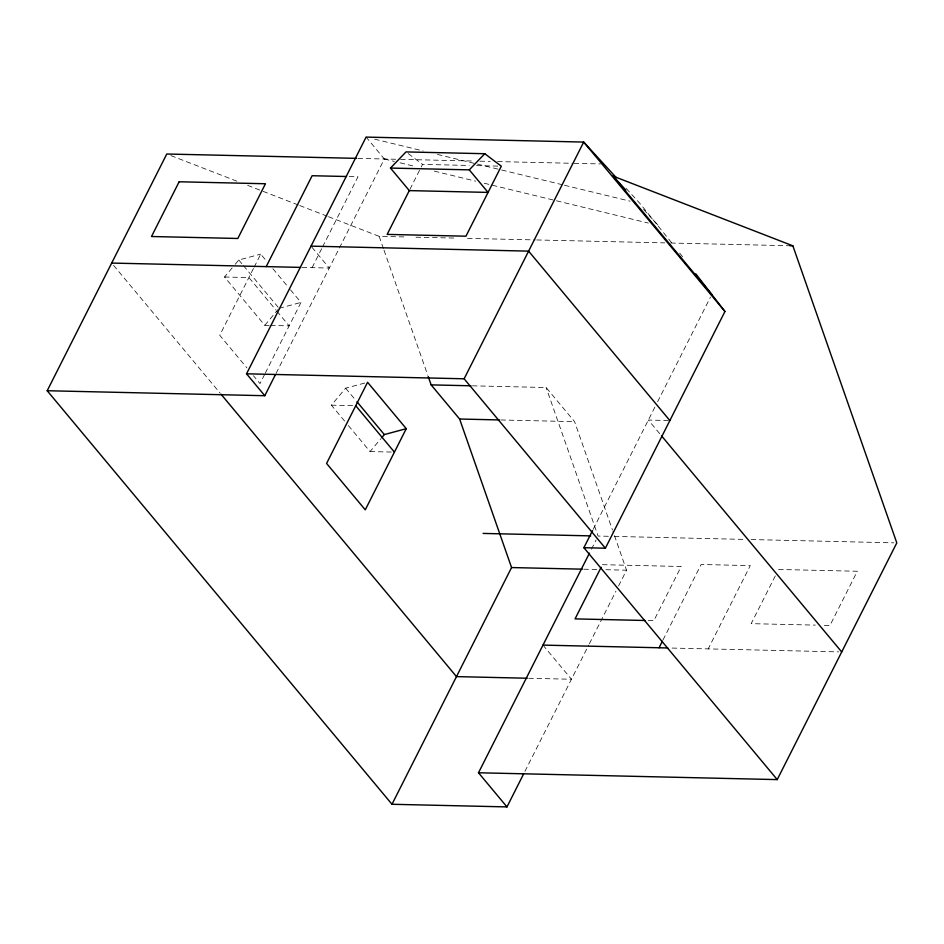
<?xml version="1.0" encoding="UTF-8"?>
<svg xmlns="http://www.w3.org/2000/svg" width="944" height="944" viewBox="0 0 944 944"><rect width="100%" height="100%" fill="white"/><g stroke="black" fill="none" stroke-linecap="round" stroke-linejoin="round"><path stroke-width="0.71" stroke-dasharray="4.72 3.54" d="M253.488 268.45L219.728 335.285L246.891 367.865M254.137 267.14L260.721 254.125L266.338 260.863M312.098 267.659L321.928 248.189M322.588 246.891L358 176.776L347.97 176.552M264.639 374.414L260.001 383.594L253.44 375.724M265.299 373.092L300.994 302.434L288.817 287.826M276.096 373.34L384.361 158.993L366.107 137.092M409.944 189.296L420.54 168.327M421.201 167.017L422.523 164.386L469.215 165.46M593.186 529.289L654.971 406.97M657.614 401.743L710.466 297.124M591.44 549.196L596.089 539.992M524.923 771.378L588.714 645.082M589.375 643.773L615.925 591.215M618.58 585.953L626.545 570.188L612.951 531.319M663.007 639.961L701.132 564.488L750.256 565.621L708.189 648.894M775.284 575.911L751.164 623.654L815.356 625.117M269.099 325.42L264.804 325.314L224.519 277.005L234.324 265.323M235.209 264.261L238.785 260.013L260.721 254.125M264.804 325.314L278.173 309.384M344.584 421.012L331.379 405.177L345.634 388.185L364.832 383.028M348.36 425.543L370.06 451.574L380.762 438.83M279.058 308.322L300.994 302.434M357.906 158.391L399.064 159.335M400.539 159.359L474.053 161.046M479.93 161.176L490.219 161.412M497.571 161.589L572.56 163.3M574.023 163.336L600.49 163.937M476.508 165.625L499.848 166.156M328.477 216.695L379.169 236.342L404.197 236.92M415.985 237.192L457.203 238.136M467.504 238.372L535.236 239.918M536.699 239.953L664.788 242.879M670.677 243.021L789.927 245.747M302.056 267.435L329.279 268.049L311.013 246.148M224.519 277.005L248.874 277.56L276.037 310.139M270.527 325.444L289.159 325.869L276.981 311.272M472.413 385.825L546.116 387.512L574.577 421.649L612.455 529.938M331.379 405.177L354.307 405.696M668.423 420.517L648.363 420.056L660.623 434.759M500.875 419.974L574.577 421.649M370.06 451.574L391.559 452.058M608.384 536.286L598.083 536.05L546.116 387.512M614.261 536.416L745.229 539.413M751.117 539.555L893.862 542.824M602.437 564.689L681.214 566.494L653.838 620.692L647.997 620.55M778.54 569.456L857.317 571.262L829.941 625.459L822.649 625.294M583.793 569.208L598.543 569.551M605.906 569.716L626.545 570.188M672.069 648.068L838.779 651.879M528.711 678.276L571.45 679.243L543.909 646.215M374.662 139.169L423.183 150.946M437.45 154.415L475.977 163.772M477.404 164.114L500.226 169.66M501.653 170.003L563.013 184.894M564.441 185.248L630.073 201.178M384.361 158.993L394.356 161.424M400.067 162.805L414.333 166.274M434.311 171.124L475.682 181.165M484.248 183.242L648.339 223.079M170.888 155.607L238.03 181.637M247.623 185.354L298.328 205.013M299.696 205.544L327.108 216.164M408.209 153.577L422.523 164.386M626.214 188.493L640.067 203.609L672.576 243.906M643.572 209.403L658.322 225.51M272.899 268.721L287.885 286.705M238.785 260.013L242.525 264.509M243.458 265.63L278.126 307.201M345.634 388.185L355.074 399.501M113.563 265.335L220.023 393.011M679.704 253.11L683.267 257.7M379.169 236.342L383.547 248.838M384.031 250.231L427.738 375.169"/><path stroke-width="1.42" d="M523.59 774.009L506.975 806.908L391.996 804.276L47.2 390.733L166.769 154.014L356.431 158.356M266.22 266.609L312.134 175.726L346.531 176.516M275.424 374.65L264.792 395.713L246.537 373.812L366.107 137.092L583.699 142.072L616.326 177.696M409.283 190.605L387.158 234.395L465.947 236.201L501.311 166.191L484.791 153.719L406.014 151.913L390.486 168.067L409.283 190.605L488.06 192.411L469.262 169.861L390.486 168.067M406.262 428.682L365.269 509.843L326.577 463.445L367.582 382.285L406.262 428.682L384.326 434.582L381.647 437.768M246.537 373.812L464.129 378.792L583.699 142.072L724.945 311.485L605.375 548.204L583.888 547.709L592.525 530.599M391.996 804.276L511.565 567.556L459.61 419.018L431.137 384.881L428.222 376.55M506.975 806.908L478.502 772.77L589.445 553.137M601.127 567.261L575.061 618.886L645.082 620.491M659.065 647.761L662.358 641.259M478.502 772.77L777.231 779.602L896.8 542.883L792.866 245.818L613.093 176.127L711.788 294.504M469.262 169.861L484.791 153.719M789.927 245.747L792.866 245.818M311.013 246.148L528.605 251.128L669.851 420.54M111.687 263.069L300.629 267.4M431.137 384.881L470.938 385.789M47.2 390.733L264.792 395.713M459.61 419.018L499.4 419.938M483.104 533.419L590.708 535.885M511.565 567.556L582.318 569.173M542.989 645.106L667.738 647.962M527.236 678.24L456.483 676.612L220.967 394.144M613.093 176.127L625.872 190.086M661.567 435.892L841.706 651.95M464.129 378.792L605.375 548.204M583.888 547.709L777.231 779.602M356.962 401.755L384.326 434.582M355.735 405.731L394.427 452.129M695.752 273.807L724.945 311.485M179.136 181.779L151.5 236.507L237.817 238.478L265.453 183.75L179.136 181.779"/></g></svg>
